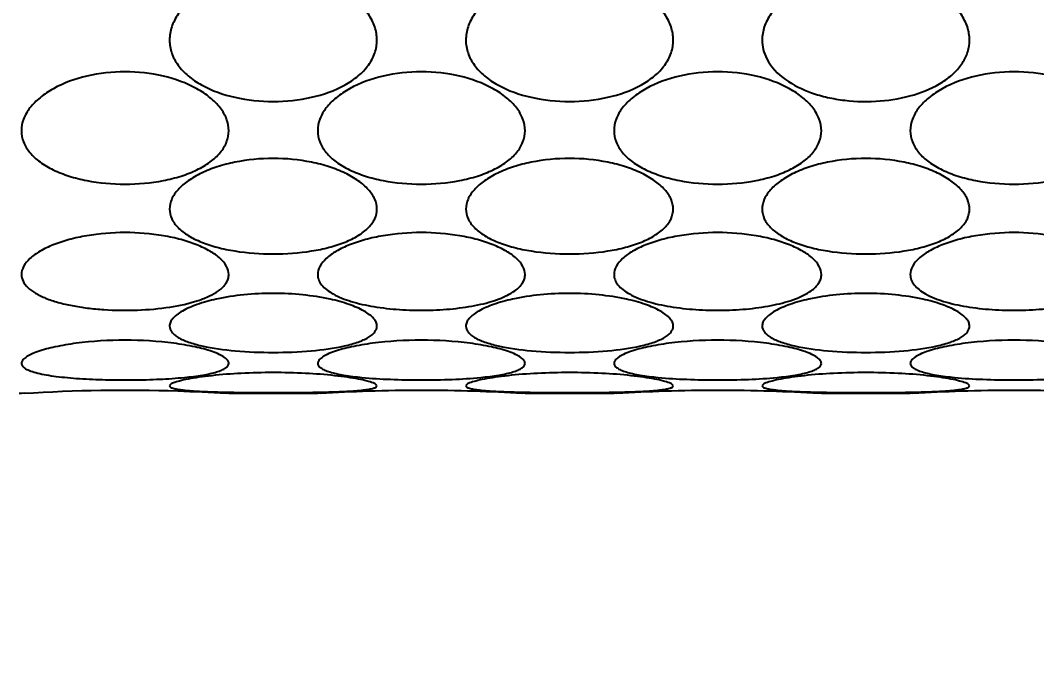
# Model space of a CAD drawing. Header units: inches. Extents: x 50354 to 53215, y -7830 to -6529.
# Drawn here: x 50824.3315 to 50824.7096, y -6815.6673 to -6815.4297 of the extents above; entities that cross this region are included whole.
import ezdxf

# ---------------------------------------------------------------- set-up
doc = ezdxf.new("R2010")
doc.units = ezdxf.units.IN
doc.header["$MEASUREMENT"] = 0
doc.header["$PDMODE"] = 2
doc.layers.add('FUNITURE', color=7, linetype='Continuous', lineweight=15, true_color=0x7d7673)
doc.layers.add('XR_ID 1F_FUR$0$A-SANI-FIX', color=134, linetype='Continuous')
doc.styles.get("Standard").update_dxf_attribs({"font": 'ARLRDBD.TTF', "height": 3})
doc.dimstyles.get("Standard").update_dxf_attribs({"dimtxt": 3, "dimasz": 4, "dimexe": 0, "dimexo": 0, "dimgap": 0, "dimtad": 0, "dimdec": 1, "dimzin": 3, "dimdsep": 46, "dimlunit": 4, "dimtxsty": 'Standard', "dimblk": 'OBLIQUE', "dimcen": 0, "dimclrd": 69, "dimclre": 251, "dimclrt": 7, "dimadec": 0, "dimazin": 0, "dimtfac": 0.65, "dimtdec": 1, "dimtofl": 0, "dimtmove": 0, "dimatfit": 3, "dimldrblk": 'OPEN30', "dimfxl": 1, "dimfrac": 1, "dimtolj": 1, "dimtzin": 0, "dimlwd": 15, "dimlwe": 5, "dimarcsym": 1})

# ---------------------------------------------------------------- blocks, each defined once
blk = doc.blocks.new('XR_ID 1F_FUR$0$XR_1F FURN$0$A$C698E198A')
at = {"linetype": 'Continuous'}
for p, q in [((-12.9984, -34.435), (-13, -34.4598)), ((-13, -34.4598), (-13, -35.3002)), ((-13, -35.3002), (-12.9984, -35.325)), ((-12.9984, -37.235), (-13, -37.2598)), ((-13, -37.2598), (-13, -38.1002)), ((-13, -38.1002), (-12.9984, -38.125)), ((-12.9984, -40.035), (-13, -40.0598)), ((-13, -40.0598), (-13, -40.9002)), ((-13, -40.9002), (-12.9984, -40.925)), ((-12.9984, -42.835), (-13, -42.8598)), ((-13, -42.8598), (-13, -42.88))]:
    blk.add_line(p, q, dxfattribs=at)
for centre, radius, start, end in [((-28.273, -33.48), 15.3043, 358.13614, 1.8696), ((-28.3138, -33.4788), 15.3452, 356.42731, 358.13655), ((-28.3254, -36.2818), 15.3568, 1.86982, 3.57203), ((-28.273, -36.28), 15.3043, 358.13614, 1.8696), ((-28.3138, -36.2788), 15.3452, 356.42731, 358.13655), ((-28.3254, -39.0818), 15.3568, 1.86982, 3.57203), ((-28.273, -39.08), 15.3043, 358.13614, 1.8696), ((-28.3138, -39.0788), 15.3452, 356.42731, 358.13655), ((-28.3254, -41.8818), 15.3568, 1.86982, 3.57203), ((-28.28, -41.8801), 15.3113, 356.42442, 1.8692)]:
    blk.add_arc(centre, radius, start, end, dxfattribs=at)
for points, knots in [([(-11.8761, -32.5002), (-11.8499, -32.5002), (-11.7918, -32.5181), (-11.7175, -32.5833), (-11.6501, -32.6804), (-11.5912, -32.806), (-11.5429, -32.9545), (-11.4943, -33.1802), (-11.4708, -33.48), (-11.4943, -33.7798), (-11.5429, -34.0055), (-11.5912, -34.154), (-11.6501, -34.2796), (-11.7175, -34.3767), (-11.7918, -34.4419), (-11.8499, -34.4598), (-11.8761, -34.4598)], [0, 0, 0, 0, 0.034965, 0.077478, 0.129946, 0.191999, 0.262052, 0.338123, 0.499998, 0.661873, 0.737945, 0.808, 0.870054, 0.922523, 0.965035, 1, 1, 1, 1]), ([(-10.5172, -34.4598), (-10.5535, -34.4598), (-10.6291, -34.4448), (-10.7311, -34.3808), (-10.8193, -34.2825), (-10.8926, -34.1558), (-10.9503, -34.0065), (-11.0066, -33.7807), (-11.0331, -33.48), (-11.0066, -33.1793), (-10.9503, -32.9535), (-10.8926, -32.8042), (-10.8193, -32.6775), (-10.7311, -32.5792), (-10.6291, -32.5152), (-10.5535, -32.5002), (-10.5172, -32.5002)], [0, 0, 0, 0, 0.045372, 0.093928, 0.148271, 0.20922, 0.276239, 0.348114, 0.500002, 0.65189, 0.723764, 0.790783, 0.851731, 0.906073, 0.954628, 1, 1, 1, 1]), ([(-10.5172, -32.5002), (-10.4803, -32.5002), (-10.4024, -32.5158), (-10.2954, -32.5792), (-10.1987, -32.6769), (-10.0836, -32.8517), (-9.9869, -33.1234), (-9.9481, -33.4794), (-9.9867, -33.8356), (-10.0832, -34.1075), (-10.1983, -34.2826), (-10.2951, -34.3805), (-10.4023, -34.4441), (-10.4803, -34.4598), (-10.5172, -34.4598)], [0, 0, 0, 0, 0.045325, 0.094979, 0.15068, 0.212543, 0.350671, 0.499755, 0.648875, 0.787118, 0.849076, 0.904873, 0.954631, 1, 1, 1, 1]), ([(-12.0604, -34.315), (-12.0904, -34.2615), (-12.1388, -34.1343), (-12.185, -33.9227), (-12.2113, -33.6837), (-12.2176, -33.4327), (-12.2038, -33.1845), (-12.1699, -32.9538), (-12.1166, -32.7562), (-12.0623, -32.6413), (-12.0292, -32.5961)], [0, 0, 0, 0, 0.10395, 0.228487, 0.366625, 0.510839, 0.653655, 0.787569, 0.905128, 1, 1, 1, 1]), ([(-12.6049, -32.6574), (-12.5865, -32.71), (-12.5556, -32.8296), (-12.5101, -33.1035), (-12.4889, -33.48), (-12.5101, -33.8564), (-12.5555, -34.1303), (-12.5865, -34.2499), (-12.6048, -34.3025)], [0, 0, 0, 0, 0.100368, 0.222072, 0.499986, 0.777907, 0.899621, 1, 1, 1, 1]), ([(-12.8491, -34.0418), (-12.8579, -33.9524), (-12.8694, -33.7654), (-12.8747, -33.4807), (-12.8694, -33.1959), (-12.858, -33.0088), (-12.8492, -32.9194)], [0, 0, 0, 0, 0.239734, 0.499899, 0.760114, 1, 1, 1, 1]), ([(-12.9679, -34.0294), (-12.9659, -34.0109), (-12.9615, -33.9787), (-12.9542, -33.9418), (-12.9466, -33.9199), (-12.9409, -33.9078), (-12.9336, -33.9002), (-12.9288, -33.9002)], [0, 0, 0, 0, 0.401908, 0.701539, 0.811757, 0.896092, 1, 1, 1, 1]), ([(-12.9288, -33.9002), (-12.9234, -33.9002), (-12.9107, -33.9131), (-12.9051, -33.9267), (-12.9013, -33.936)], [0, 0, 0, 0, 0.347255, 1, 1, 1, 1]), ([(-12.5504, -34.2057), (-12.5406, -34.1627), (-12.5198, -34.0859), (-12.4831, -33.9988), (-12.4481, -33.9474), (-12.4219, -33.9208), (-12.3937, -33.9041), (-12.3734, -33.9002), (-12.3637, -33.9002)], [0, 0, 0, 0, 0.349245, 0.630114, 0.743606, 0.840326, 0.923707, 1, 1, 1, 1]), ([(-12.3637, -33.9002), (-12.3516, -33.9002), (-12.325, -33.9067), (-12.2885, -33.932), (-12.2533, -33.9712), (-12.2049, -34.0467), (-12.1529, -34.1713), (-12.1232, -34.281), (-12.1098, -34.3418)], [0, 0, 0, 0, 0.068375, 0.148578, 0.246055, 0.362615, 0.650483, 1, 1, 1, 1]), ([(-11.2583, -35.8598), (-11.2893, -35.8598), (-11.3554, -35.844), (-11.4412, -35.7789), (-11.5145, -35.6807), (-11.5752, -35.5545), (-11.6229, -35.4056), (-11.6696, -35.1796), (-11.6912, -34.88), (-11.6696, -34.5804), (-11.6229, -34.3544), (-11.5752, -34.2055), (-11.5145, -34.0793), (-11.4412, -33.9811), (-11.3554, -33.916), (-11.2893, -33.9002), (-11.2583, -33.9002)], [0, 0, 0, 0, 0.040443, 0.085413, 0.13809, 0.199102, 0.267542, 0.341798, 0.500002, 0.658205, 0.73246, 0.800899, 0.86191, 0.914587, 0.959557, 1, 1, 1, 1]), ([(-11.2583, -33.9002), (-11.2266, -33.9002), (-11.1584, -33.9167), (-11.0669, -33.981), (-10.9844, -34.0786), (-10.913, -34.2046), (-10.8548, -34.3536), (-10.7967, -34.5791), (-10.7685, -34.88), (-10.7967, -35.181), (-10.8548, -35.4064), (-10.913, -35.5554), (-10.9844, -35.6814), (-11.0669, -35.779), (-11.1584, -35.8433), (-11.2266, -35.8598), (-11.2583, -35.8598)], [0, 0, 0, 0, 0.040538, 0.086791, 0.140875, 0.202752, 0.271258, 0.3448, 0.500002, 0.655203, 0.728744, 0.797249, 0.859124, 0.913209, 0.959461, 1, 1, 1, 1]), ([(-9.8368, -35.8164), (-9.9944, -35.7357), (-10.1289, -35.5118), (-10.2053, -35.2405), (-10.2421, -35.0236), (-10.2469, -34.7471), (-10.1916, -34.4304), (-10.0915, -34.194), (-9.9778, -34.046), (-9.8819, -33.964), (-9.7749, -33.912), (-9.6983, -33.9002), (-9.6609, -33.9002)], [0, 0, 0, 0, 0.230958, 0.299885, 0.371245, 0.516696, 0.658511, 0.788136, 0.846652, 0.900706, 0.951217, 1, 1, 1, 1]), ([(-9.6609, -33.9002), (-9.6191, -33.9002), (-9.5322, -33.9152), (-9.411, -33.978), (-9.3014, -34.0755), (-9.1721, -34.2492), (-9.0625, -34.5213), (-9.0187, -34.88), (-9.0625, -35.2387), (-9.1721, -35.5108), (-9.3014, -35.6845), (-9.411, -35.782), (-9.5322, -35.8448), (-9.6191, -35.8598), (-9.6609, -35.8598)], [0, 0, 0, 0, 0.049365, 0.101995, 0.159209, 0.221173, 0.356257, 0.500001, 0.643746, 0.778828, 0.840791, 0.898004, 0.950635, 1, 1, 1, 1]), ([(-12.9013, -33.936), (-12.8936, -33.9547), (-12.8801, -34.001), (-12.8627, -34.0819), (-12.8462, -34.1837), (-12.8256, -34.3503), (-12.808, -34.5843), (-12.8007, -34.88), (-12.808, -35.1757), (-12.8256, -35.4097), (-12.8462, -35.5763), (-12.8627, -35.6781), (-12.8801, -35.759), (-12.8936, -35.8053), (-12.9013, -35.824)], [0, 0, 0, 0, 0.031746, 0.075753, 0.130448, 0.194012, 0.34024, 0.500003, 0.659766, 0.805992, 0.869554, 0.924248, 0.968254, 1, 1, 1, 1]), ([(-12.9869, -34.3808), (-12.9853, -34.3151), (-12.9814, -34.1978), (-12.9737, -34.0807), (-12.9679, -34.0294)], [0, 0, 0, 0, 0.560169, 1, 1, 1, 1]), ([(-12.7159, -34.4598), (-12.7238, -34.4598), (-12.7419, -34.4529), (-12.7628, -34.4283), (-12.7818, -34.3916), (-12.799, -34.3423), (-12.8145, -34.2814), (-12.8337, -34.1803), (-12.8435, -34.0989), (-12.8491, -34.0418)], [0, 0, 0, 0, 0.051938, 0.118849, 0.208602, 0.323036, 0.461504, 0.622134, 1, 1, 1, 1]), ([(-12.5505, -35.5539), (-12.5741, -35.4505), (-12.6038, -35.2257), (-12.6176, -34.8797), (-12.6038, -34.5338), (-12.574, -34.309), (-12.5504, -34.2057)], [0, 0, 0, 0, 0.23461, 0.500046, 0.765459, 1, 1, 1, 1]), ([(-12.9869, -35.378), (-12.991, -35.2118), (-12.9929, -34.8793), (-12.991, -34.5469), (-12.9869, -34.3808)], [0, 0, 0, 0, 0.500087, 1, 1, 1, 1]), ([(-12.6048, -34.3025), (-12.6128, -34.3253), (-12.6284, -34.3655), (-12.6557, -34.4157), (-12.6829, -34.4491), (-12.7061, -34.4598), (-12.7159, -34.4598)], [0, 0, 0, 0, 0.360851, 0.644967, 0.852372, 1, 1, 1, 1]), ([(-12.1098, -34.3418), (-12.091, -34.4271), (-12.0638, -34.6061), (-12.0504, -34.8799), (-12.0638, -35.1537), (-12.0909, -35.3327), (-12.1097, -35.418)], [0, 0, 0, 0, 0.241927, 0.499987, 0.758053, 1, 1, 1, 1]), ([(-11.8761, -34.4598), (-11.8931, -34.4598), (-11.929, -34.4528), (-11.9783, -34.4227), (-12.0232, -34.3755), (-12.0483, -34.3366), (-12.0604, -34.315)], [0, 0, 0, 0, 0.208603, 0.43564, 0.69689, 1, 1, 1, 1]), ([(-12.8492, -35.7194), (-12.8436, -35.6621), (-12.8338, -35.5806), (-12.8146, -35.4792), (-12.7991, -35.418), (-12.7819, -35.3686), (-12.7629, -35.3318), (-12.7419, -35.3071), (-12.7238, -35.3002), (-12.7159, -35.3002)], [0, 0, 0, 0, 0.377864, 0.538515, 0.677008, 0.791463, 0.881221, 0.94811, 1, 1, 1, 1]), ([(-12.7159, -35.3002), (-12.7061, -35.3002), (-12.6829, -35.3109), (-12.6557, -35.3443), (-12.6284, -35.3945), (-12.6128, -35.4347), (-12.6049, -35.4574)], [0, 0, 0, 0, 0.147642, 0.355049, 0.63916, 1, 1, 1, 1]), ([(-12.0292, -35.3961), (-12.0092, -35.3686), (-11.975, -35.3318), (-11.9182, -35.3046), (-11.8898, -35.3002), (-11.8761, -35.3002)], [0, 0, 0, 0, 0.546591, 0.779569, 1, 1, 1, 1]), ([(-11.8761, -35.3002), (-11.8499, -35.3002), (-11.7918, -35.3181), (-11.7175, -35.3833), (-11.6501, -35.4804), (-11.5912, -35.606), (-11.5429, -35.7545), (-11.4943, -35.9802), (-11.4708, -36.28), (-11.4943, -36.5798), (-11.5429, -36.8055), (-11.5912, -36.954), (-11.6501, -37.0796), (-11.7175, -37.1767), (-11.7918, -37.2419), (-11.8499, -37.2598), (-11.8761, -37.2598)], [0, 0, 0, 0, 0.034965, 0.077478, 0.129946, 0.191999, 0.262052, 0.338123, 0.499998, 0.661873, 0.737945, 0.808, 0.870054, 0.922523, 0.965035, 1, 1, 1, 1]), ([(-10.5172, -37.2598), (-10.5535, -37.2598), (-10.6291, -37.2448), (-10.7311, -37.1808), (-10.8193, -37.0825), (-10.8926, -36.9558), (-10.9503, -36.8065), (-11.0066, -36.5807), (-11.0331, -36.28), (-11.0066, -35.9793), (-10.9503, -35.7535), (-10.8926, -35.6042), (-10.8193, -35.4775), (-10.7311, -35.3792), (-10.6291, -35.3152), (-10.5535, -35.3002), (-10.5172, -35.3002)], [0, 0, 0, 0, 0.045372, 0.093928, 0.148271, 0.20922, 0.276239, 0.348114, 0.500002, 0.65189, 0.723764, 0.790783, 0.851731, 0.906073, 0.954628, 1, 1, 1, 1]), ([(-10.5172, -35.3002), (-10.4803, -35.3002), (-10.4024, -35.3158), (-10.2954, -35.3792), (-10.1987, -35.4769), (-10.0836, -35.6517), (-9.9869, -35.9234), (-9.9481, -36.2794), (-9.9867, -36.6356), (-10.0832, -36.9075), (-10.1983, -37.0826), (-10.2951, -37.1805), (-10.4023, -37.2441), (-10.4803, -37.2598), (-10.5172, -37.2598)], [0, 0, 0, 0, 0.045325, 0.094979, 0.15068, 0.212543, 0.350671, 0.499755, 0.648875, 0.787118, 0.849076, 0.904873, 0.954631, 1, 1, 1, 1]), ([(-12.9679, -35.7307), (-12.9738, -35.6793), (-12.9814, -35.5617), (-12.9853, -35.444), (-12.9869, -35.378)], [0, 0, 0, 0, 0.43969, 1, 1, 1, 1]), ([(-12.1097, -35.418), (-12.1231, -35.4788), (-12.1529, -35.5885), (-12.2049, -35.7133), (-12.2533, -35.7887), (-12.2885, -35.828), (-12.325, -35.8533), (-12.3516, -35.8598), (-12.3637, -35.8598)], [0, 0, 0, 0, 0.349516, 0.637392, 0.753955, 0.851433, 0.931632, 1, 1, 1, 1]), ([(-12.0604, -37.115), (-12.0904, -37.0615), (-12.1388, -36.9343), (-12.185, -36.7227), (-12.2113, -36.4837), (-12.2176, -36.2327), (-12.2038, -35.9845), (-12.1699, -35.7538), (-12.1166, -35.5562), (-12.0623, -35.4413), (-12.0292, -35.3961)], [0, 0, 0, 0, 0.10395, 0.228487, 0.366625, 0.510839, 0.653655, 0.787569, 0.905128, 1, 1, 1, 1]), ([(-12.6049, -35.4574), (-12.5865, -35.51), (-12.5556, -35.6296), (-12.5101, -35.9035), (-12.4889, -36.28), (-12.5101, -36.6564), (-12.5555, -36.9303), (-12.5865, -37.0499), (-12.6048, -37.1025)], [0, 0, 0, 0, 0.100368, 0.222072, 0.499986, 0.777907, 0.899621, 1, 1, 1, 1]), ([(-12.3637, -35.8598), (-12.3734, -35.8598), (-12.3937, -35.8559), (-12.4219, -35.8391), (-12.4481, -35.8125), (-12.4831, -35.761), (-12.5199, -35.6738), (-12.5407, -35.5969), (-12.5505, -35.5539)], [0, 0, 0, 0, 0.076266, 0.159626, 0.256338, 0.369832, 0.650724, 1, 1, 1, 1]), ([(-12.8491, -36.8418), (-12.8579, -36.7524), (-12.8694, -36.5654), (-12.8747, -36.2807), (-12.8694, -35.9959), (-12.858, -35.8088), (-12.8492, -35.7194)], [0, 0, 0, 0, 0.239734, 0.499899, 0.760114, 1, 1, 1, 1]), ([(-12.9288, -35.8598), (-12.9336, -35.8598), (-12.9409, -35.8522), (-12.9466, -35.8401), (-12.9541, -35.8183), (-12.9615, -35.7814), (-12.9658, -35.7492), (-12.9679, -35.7307)], [0, 0, 0, 0, 0.10394, 0.188277, 0.298492, 0.598106, 1, 1, 1, 1]), ([(-9.6609, -35.8598), (-9.691, -35.8598), (-9.752, -35.8523), (-9.8094, -35.8304), (-9.8368, -35.8164)], [0, 0, 0, 0, 0.494586, 1, 1, 1, 1]), ([(-12.9013, -35.824), (-12.9051, -35.8333), (-12.9107, -35.8469), (-12.9234, -35.8598), (-12.9288, -35.8598)], [0, 0, 0, 0, 0.65274, 1, 1, 1, 1]), ([(-12.9679, -36.8294), (-12.9659, -36.8109), (-12.9615, -36.7787), (-12.9542, -36.7418), (-12.9466, -36.7199), (-12.9409, -36.7078), (-12.9336, -36.7002), (-12.9288, -36.7002)], [0, 0, 0, 0, 0.401908, 0.701539, 0.811757, 0.896092, 1, 1, 1, 1]), ([(-12.9288, -36.7002), (-12.9234, -36.7002), (-12.9107, -36.7131), (-12.9051, -36.7267), (-12.9013, -36.736)], [0, 0, 0, 0, 0.347255, 1, 1, 1, 1]), ([(-12.9013, -36.736), (-12.8936, -36.7547), (-12.8801, -36.801), (-12.8627, -36.8819), (-12.8462, -36.9837), (-12.8256, -37.1503), (-12.808, -37.3843), (-12.8007, -37.68), (-12.808, -37.9757), (-12.8256, -38.2097), (-12.8462, -38.3763), (-12.8627, -38.4781), (-12.8801, -38.559), (-12.8936, -38.6053), (-12.9013, -38.624)], [0, 0, 0, 0, 0.031746, 0.075753, 0.130448, 0.194012, 0.34024, 0.500003, 0.659766, 0.805992, 0.869554, 0.924248, 0.968254, 1, 1, 1, 1]), ([(-12.5504, -37.0057), (-12.5406, -36.9627), (-12.5198, -36.8859), (-12.4831, -36.7988), (-12.4481, -36.7474), (-12.4219, -36.7208), (-12.3937, -36.7041), (-12.3734, -36.7002), (-12.3637, -36.7002)], [0, 0, 0, 0, 0.349245, 0.630114, 0.743606, 0.840326, 0.923707, 1, 1, 1, 1]), ([(-12.3637, -36.7002), (-12.3516, -36.7002), (-12.325, -36.7067), (-12.2885, -36.732), (-12.2533, -36.7712), (-12.2049, -36.8467), (-12.1529, -36.9713), (-12.1232, -37.081), (-12.1098, -37.1418)], [0, 0, 0, 0, 0.068375, 0.148578, 0.246055, 0.362615, 0.650483, 1, 1, 1, 1]), ([(-11.2583, -38.6598), (-11.2893, -38.6598), (-11.3554, -38.644), (-11.4412, -38.5789), (-11.5145, -38.4807), (-11.5752, -38.3545), (-11.6229, -38.2056), (-11.6696, -37.9796), (-11.6912, -37.68), (-11.6696, -37.3804), (-11.6229, -37.1544), (-11.5752, -37.0055), (-11.5145, -36.8793), (-11.4412, -36.7811), (-11.3554, -36.716), (-11.2893, -36.7002), (-11.2583, -36.7002)], [0, 0, 0, 0, 0.040443, 0.085413, 0.13809, 0.199102, 0.267542, 0.341798, 0.500002, 0.658205, 0.73246, 0.800899, 0.86191, 0.914587, 0.959557, 1, 1, 1, 1]), ([(-11.2583, -36.7002), (-11.2266, -36.7002), (-11.1584, -36.7167), (-11.0669, -36.781), (-10.9844, -36.8786), (-10.913, -37.0046), (-10.8548, -37.1536), (-10.7967, -37.3791), (-10.7685, -37.68), (-10.7967, -37.981), (-10.8548, -38.2064), (-10.913, -38.3554), (-10.9844, -38.4814), (-11.0669, -38.579), (-11.1584, -38.6433), (-11.2266, -38.6598), (-11.2583, -38.6598)], [0, 0, 0, 0, 0.040538, 0.086791, 0.140875, 0.202752, 0.271258, 0.3448, 0.500002, 0.655203, 0.728744, 0.797249, 0.859124, 0.913209, 0.959461, 1, 1, 1, 1]), ([(-9.6609, -38.6598), (-9.7021, -38.6598), (-9.7868, -38.6453), (-9.9034, -38.5823), (-10.0054, -38.4841), (-10.1227, -38.3089), (-10.2174, -38.0359), (-10.2541, -37.68), (-10.2174, -37.3241), (-10.1227, -37.0511), (-10.0054, -36.8759), (-9.9034, -36.7777), (-9.7868, -36.7147), (-9.7021, -36.7002), (-9.6609, -36.7002)], [0, 0, 0, 0, 0.049573, 0.101307, 0.157294, 0.218355, 0.353731, 0.500001, 0.646272, 0.781646, 0.842706, 0.898693, 0.950427, 1, 1, 1, 1]), ([(-9.6609, -36.7002), (-9.6191, -36.7002), (-9.5322, -36.7152), (-9.411, -36.778), (-9.3014, -36.8755), (-9.1721, -37.0492), (-9.0625, -37.3213), (-9.0187, -37.68), (-9.0625, -38.0387), (-9.1721, -38.3108), (-9.3014, -38.4845), (-9.411, -38.582), (-9.5322, -38.6448), (-9.6191, -38.6598), (-9.6609, -38.6598)], [0, 0, 0, 0, 0.049365, 0.101995, 0.159209, 0.221173, 0.356257, 0.500001, 0.643746, 0.778828, 0.840791, 0.898004, 0.950635, 1, 1, 1, 1]), ([(-12.9869, -37.1808), (-12.9853, -37.1151), (-12.9814, -36.9978), (-12.9737, -36.8807), (-12.9679, -36.8294)], [0, 0, 0, 0, 0.560169, 1, 1, 1, 1]), ([(-12.7159, -37.2598), (-12.7238, -37.2598), (-12.7419, -37.2529), (-12.7628, -37.2283), (-12.7818, -37.1916), (-12.799, -37.1423), (-12.8145, -37.0814), (-12.8337, -36.9803), (-12.8435, -36.8989), (-12.8491, -36.8418)], [0, 0, 0, 0, 0.051938, 0.118849, 0.208602, 0.323036, 0.461504, 0.622134, 1, 1, 1, 1]), ([(-12.5505, -38.3539), (-12.5741, -38.2505), (-12.6038, -38.0257), (-12.6176, -37.6797), (-12.6038, -37.3338), (-12.574, -37.109), (-12.5504, -37.0057)], [0, 0, 0, 0, 0.23461, 0.500046, 0.765459, 1, 1, 1, 1]), ([(-12.6048, -37.1025), (-12.6128, -37.1253), (-12.6284, -37.1655), (-12.6557, -37.2157), (-12.6829, -37.2491), (-12.7061, -37.2598), (-12.7159, -37.2598)], [0, 0, 0, 0, 0.360851, 0.644967, 0.852372, 1, 1, 1, 1]), ([(-12.1098, -37.1418), (-12.091, -37.2271), (-12.0638, -37.4061), (-12.0504, -37.6799), (-12.0638, -37.9537), (-12.0909, -38.1327), (-12.1097, -38.218)], [0, 0, 0, 0, 0.241927, 0.499987, 0.758053, 1, 1, 1, 1]), ([(-11.8761, -37.2598), (-11.8931, -37.2598), (-11.929, -37.2528), (-11.9783, -37.2227), (-12.0232, -37.1755), (-12.0483, -37.1366), (-12.0604, -37.115)], [0, 0, 0, 0, 0.208603, 0.43564, 0.69689, 1, 1, 1, 1]), ([(-12.9869, -38.178), (-12.991, -38.0118), (-12.9929, -37.6793), (-12.991, -37.3469), (-12.9869, -37.1808)], [0, 0, 0, 0, 0.500087, 1, 1, 1, 1]), ([(-12.8492, -38.5194), (-12.8436, -38.4621), (-12.8338, -38.3806), (-12.8146, -38.2792), (-12.7991, -38.218), (-12.7819, -38.1686), (-12.7629, -38.1318), (-12.7419, -38.1071), (-12.7238, -38.1002), (-12.7159, -38.1002)], [0, 0, 0, 0, 0.377864, 0.538515, 0.677008, 0.791463, 0.881221, 0.94811, 1, 1, 1, 1]), ([(-12.7159, -38.1002), (-12.7061, -38.1002), (-12.6829, -38.1109), (-12.6557, -38.1443), (-12.6284, -38.1945), (-12.6128, -38.2347), (-12.6049, -38.2574)], [0, 0, 0, 0, 0.147642, 0.355049, 0.63916, 1, 1, 1, 1]), ([(-12.0292, -38.1961), (-12.0092, -38.1686), (-11.975, -38.1318), (-11.9182, -38.1046), (-11.8898, -38.1002), (-11.8761, -38.1002)], [0, 0, 0, 0, 0.546591, 0.779569, 1, 1, 1, 1]), ([(-11.8761, -38.1002), (-11.8499, -38.1002), (-11.7918, -38.1181), (-11.7175, -38.1833), (-11.6501, -38.2804), (-11.5912, -38.406), (-11.5429, -38.5545), (-11.4943, -38.7802), (-11.4708, -39.08), (-11.4943, -39.3798), (-11.5429, -39.6055), (-11.5912, -39.754), (-11.6501, -39.8796), (-11.7175, -39.9767), (-11.7918, -40.0419), (-11.8499, -40.0598), (-11.8761, -40.0598)], [0, 0, 0, 0, 0.034965, 0.077478, 0.129946, 0.191999, 0.262052, 0.338123, 0.499998, 0.661873, 0.737945, 0.808, 0.870054, 0.922523, 0.965035, 1, 1, 1, 1]), ([(-10.5172, -40.0598), (-10.5535, -40.0598), (-10.6291, -40.0448), (-10.7311, -39.9808), (-10.8193, -39.8825), (-10.8926, -39.7558), (-10.9503, -39.6065), (-11.0066, -39.3807), (-11.0331, -39.08), (-11.0066, -38.7793), (-10.9503, -38.5535), (-10.8926, -38.4042), (-10.8193, -38.2775), (-10.7311, -38.1792), (-10.6291, -38.1152), (-10.5535, -38.1002), (-10.5172, -38.1002)], [0, 0, 0, 0, 0.045372, 0.093928, 0.148271, 0.20922, 0.276239, 0.348114, 0.500002, 0.65189, 0.723764, 0.790783, 0.851731, 0.906073, 0.954628, 1, 1, 1, 1]), ([(-10.5172, -38.1002), (-10.4803, -38.1002), (-10.4024, -38.1158), (-10.2954, -38.1792), (-10.1987, -38.2769), (-10.0836, -38.4517), (-9.9869, -38.7234), (-9.9481, -39.0794), (-9.9867, -39.4356), (-10.0832, -39.7075), (-10.1983, -39.8826), (-10.2951, -39.9805), (-10.4023, -40.0441), (-10.4803, -40.0598), (-10.5172, -40.0598)], [0, 0, 0, 0, 0.045325, 0.094979, 0.15068, 0.212543, 0.350671, 0.499755, 0.648875, 0.787118, 0.849076, 0.904873, 0.954631, 1, 1, 1, 1]), ([(-12.9679, -38.5307), (-12.9738, -38.4793), (-12.9814, -38.3617), (-12.9853, -38.244), (-12.9869, -38.178)], [0, 0, 0, 0, 0.43969, 1, 1, 1, 1]), ([(-12.1097, -38.218), (-12.1231, -38.2788), (-12.1529, -38.3885), (-12.2049, -38.5133), (-12.2533, -38.5887), (-12.2885, -38.628), (-12.325, -38.6533), (-12.3516, -38.6598), (-12.3637, -38.6598)], [0, 0, 0, 0, 0.349516, 0.637392, 0.753955, 0.851433, 0.931632, 1, 1, 1, 1]), ([(-12.0604, -39.915), (-12.0904, -39.8615), (-12.1388, -39.7343), (-12.185, -39.5227), (-12.2113, -39.2837), (-12.2176, -39.0327), (-12.2038, -38.7845), (-12.1699, -38.5538), (-12.1166, -38.3562), (-12.0623, -38.2413), (-12.0292, -38.1961)], [0, 0, 0, 0, 0.10395, 0.228487, 0.366625, 0.510839, 0.653655, 0.787569, 0.905128, 1, 1, 1, 1]), ([(-12.6049, -38.2574), (-12.5865, -38.31), (-12.5556, -38.4296), (-12.5101, -38.7035), (-12.4889, -39.08), (-12.5101, -39.4564), (-12.5555, -39.7303), (-12.5865, -39.8499), (-12.6048, -39.9025)], [0, 0, 0, 0, 0.100368, 0.222072, 0.499986, 0.777907, 0.899621, 1, 1, 1, 1]), ([(-12.3637, -38.6598), (-12.3734, -38.6598), (-12.3937, -38.6559), (-12.4219, -38.6391), (-12.4481, -38.6125), (-12.4831, -38.561), (-12.5199, -38.4738), (-12.5407, -38.3969), (-12.5505, -38.3539)], [0, 0, 0, 0, 0.076266, 0.159626, 0.256338, 0.369832, 0.650724, 1, 1, 1, 1]), ([(-12.9288, -38.6598), (-12.9336, -38.6598), (-12.9409, -38.6522), (-12.9466, -38.6401), (-12.9541, -38.6183), (-12.9615, -38.5814), (-12.9658, -38.5492), (-12.9679, -38.5307)], [0, 0, 0, 0, 0.10394, 0.188277, 0.298492, 0.598106, 1, 1, 1, 1]), ([(-12.8491, -39.6418), (-12.8579, -39.5524), (-12.8694, -39.3654), (-12.8747, -39.0807), (-12.8694, -38.7959), (-12.858, -38.6088), (-12.8492, -38.5194)], [0, 0, 0, 0, 0.239734, 0.499899, 0.760114, 1, 1, 1, 1]), ([(-12.9013, -38.624), (-12.9051, -38.6333), (-12.9107, -38.6469), (-12.9234, -38.6598), (-12.9288, -38.6598)], [0, 0, 0, 0, 0.65274, 1, 1, 1, 1]), ([(-12.9679, -39.6294), (-12.9659, -39.6109), (-12.9615, -39.5787), (-12.9542, -39.5418), (-12.9466, -39.5199), (-12.9409, -39.5078), (-12.9336, -39.5002), (-12.9288, -39.5002)], [0, 0, 0, 0, 0.401908, 0.701539, 0.811757, 0.896092, 1, 1, 1, 1]), ([(-12.9288, -39.5002), (-12.9234, -39.5002), (-12.9107, -39.5131), (-12.9051, -39.5267), (-12.9013, -39.536)], [0, 0, 0, 0, 0.347255, 1, 1, 1, 1]), ([(-12.9013, -39.536), (-12.8936, -39.5547), (-12.8801, -39.601), (-12.8627, -39.6819), (-12.8462, -39.7837), (-12.8256, -39.9503), (-12.808, -40.1843), (-12.8007, -40.48), (-12.808, -40.7757), (-12.8256, -41.0097), (-12.8462, -41.1763), (-12.8627, -41.2781), (-12.8801, -41.359), (-12.8936, -41.4053), (-12.9013, -41.424)], [0, 0, 0, 0, 0.031746, 0.075753, 0.130448, 0.194012, 0.34024, 0.500003, 0.659766, 0.805992, 0.869554, 0.924248, 0.968254, 1, 1, 1, 1]), ([(-12.5504, -39.8057), (-12.5406, -39.7627), (-12.5198, -39.6859), (-12.4831, -39.5988), (-12.4481, -39.5474), (-12.4219, -39.5208), (-12.3937, -39.5041), (-12.3734, -39.5002), (-12.3637, -39.5002)], [0, 0, 0, 0, 0.349245, 0.630114, 0.743606, 0.840326, 0.923707, 1, 1, 1, 1]), ([(-12.3637, -39.5002), (-12.3516, -39.5002), (-12.325, -39.5067), (-12.2885, -39.532), (-12.2533, -39.5712), (-12.2049, -39.6467), (-12.1529, -39.7713), (-12.1232, -39.881), (-12.1098, -39.9418)], [0, 0, 0, 0, 0.068375, 0.148578, 0.246055, 0.362615, 0.650483, 1, 1, 1, 1]), ([(-11.2583, -41.4598), (-11.2893, -41.4598), (-11.3554, -41.444), (-11.4412, -41.3789), (-11.5145, -41.2807), (-11.5752, -41.1545), (-11.6229, -41.0056), (-11.6696, -40.7796), (-11.6912, -40.48), (-11.6696, -40.1804), (-11.6229, -39.9544), (-11.5752, -39.8055), (-11.5145, -39.6793), (-11.4412, -39.5811), (-11.3554, -39.516), (-11.2893, -39.5002), (-11.2583, -39.5002)], [0, 0, 0, 0, 0.040443, 0.085413, 0.13809, 0.199102, 0.267542, 0.341798, 0.500002, 0.658205, 0.73246, 0.800899, 0.86191, 0.914587, 0.959557, 1, 1, 1, 1]), ([(-11.2583, -39.5002), (-11.2266, -39.5002), (-11.1584, -39.5167), (-11.0669, -39.581), (-10.9844, -39.6786), (-10.913, -39.8046), (-10.8548, -39.9536), (-10.7967, -40.1791), (-10.7685, -40.48), (-10.7967, -40.781), (-10.8548, -41.0064), (-10.913, -41.1554), (-10.9844, -41.2814), (-11.0669, -41.379), (-11.1584, -41.4433), (-11.2266, -41.4598), (-11.2583, -41.4598)], [0, 0, 0, 0, 0.040538, 0.086791, 0.140875, 0.202752, 0.271258, 0.3448, 0.500002, 0.655203, 0.728744, 0.797249, 0.859124, 0.913209, 0.959461, 1, 1, 1, 1]), ([(-9.6609, -41.4598), (-9.7021, -41.4598), (-9.7868, -41.4453), (-9.9034, -41.3823), (-10.0054, -41.2841), (-10.1227, -41.1089), (-10.2174, -40.8359), (-10.2541, -40.48), (-10.2174, -40.1241), (-10.1227, -39.8511), (-10.0054, -39.6759), (-9.9034, -39.5777), (-9.7868, -39.5147), (-9.7021, -39.5002), (-9.6609, -39.5002)], [0, 0, 0, 0, 0.049573, 0.101307, 0.157294, 0.218355, 0.353731, 0.500001, 0.646272, 0.781646, 0.842706, 0.898693, 0.950427, 1, 1, 1, 1]), ([(-9.6609, -39.5002), (-9.6191, -39.5002), (-9.5322, -39.5152), (-9.411, -39.578), (-9.3014, -39.6755), (-9.1721, -39.8492), (-9.0625, -40.1213), (-9.0187, -40.48), (-9.0625, -40.8387), (-9.1721, -41.1108), (-9.3014, -41.2845), (-9.411, -41.382), (-9.5322, -41.4448), (-9.6191, -41.4598), (-9.6609, -41.4598)], [0, 0, 0, 0, 0.049365, 0.101995, 0.159209, 0.221173, 0.356257, 0.500001, 0.643746, 0.778828, 0.840791, 0.898004, 0.950635, 1, 1, 1, 1]), ([(-12.9869, -39.9808), (-12.9853, -39.9151), (-12.9814, -39.7978), (-12.9737, -39.6807), (-12.9679, -39.6294)], [0, 0, 0, 0, 0.560169, 1, 1, 1, 1]), ([(-12.7159, -40.0598), (-12.7238, -40.0598), (-12.7419, -40.0529), (-12.7628, -40.0283), (-12.7818, -39.9916), (-12.799, -39.9423), (-12.8145, -39.8814), (-12.8337, -39.7803), (-12.8435, -39.6989), (-12.8491, -39.6418)], [0, 0, 0, 0, 0.051938, 0.118849, 0.208602, 0.323036, 0.461504, 0.622134, 1, 1, 1, 1]), ([(-12.5505, -41.1539), (-12.5741, -41.0505), (-12.6038, -40.8257), (-12.6176, -40.4797), (-12.6038, -40.1338), (-12.574, -39.909), (-12.5504, -39.8057)], [0, 0, 0, 0, 0.23461, 0.500046, 0.765459, 1, 1, 1, 1]), ([(-12.6048, -39.9025), (-12.6128, -39.9253), (-12.6284, -39.9655), (-12.6557, -40.0157), (-12.6829, -40.0491), (-12.7061, -40.0598), (-12.7159, -40.0598)], [0, 0, 0, 0, 0.360851, 0.644967, 0.852372, 1, 1, 1, 1]), ([(-12.1098, -39.9418), (-12.091, -40.0271), (-12.0638, -40.2061), (-12.0504, -40.4799), (-12.0638, -40.7537), (-12.0909, -40.9327), (-12.1097, -41.018)], [0, 0, 0, 0, 0.241927, 0.499987, 0.758053, 1, 1, 1, 1]), ([(-11.8761, -40.0598), (-11.8931, -40.0598), (-11.929, -40.0528), (-11.9783, -40.0227), (-12.0232, -39.9755), (-12.0483, -39.9366), (-12.0604, -39.915)], [0, 0, 0, 0, 0.208603, 0.43564, 0.69689, 1, 1, 1, 1]), ([(-12.9869, -40.978), (-12.991, -40.8118), (-12.9929, -40.4793), (-12.991, -40.1469), (-12.9869, -39.9808)], [0, 0, 0, 0, 0.500087, 1, 1, 1, 1]), ([(-12.8492, -41.3194), (-12.8436, -41.2621), (-12.8338, -41.1806), (-12.8146, -41.0792), (-12.7991, -41.018), (-12.7819, -40.9686), (-12.7629, -40.9318), (-12.7419, -40.9071), (-12.7238, -40.9002), (-12.7159, -40.9002)], [0, 0, 0, 0, 0.377864, 0.538515, 0.677008, 0.791463, 0.881221, 0.94811, 1, 1, 1, 1]), ([(-12.7159, -40.9002), (-12.7061, -40.9002), (-12.6829, -40.9109), (-12.6557, -40.9443), (-12.6284, -40.9945), (-12.6128, -41.0347), (-12.6049, -41.0574)], [0, 0, 0, 0, 0.147642, 0.355049, 0.63916, 1, 1, 1, 1]), ([(-12.0292, -40.9961), (-12.0092, -40.9686), (-11.975, -40.9318), (-11.9182, -40.9046), (-11.8898, -40.9002), (-11.8761, -40.9002)], [0, 0, 0, 0, 0.546591, 0.779569, 1, 1, 1, 1]), ([(-11.8761, -40.9002), (-11.8499, -40.9002), (-11.7918, -40.9181), (-11.7175, -40.9833), (-11.6501, -41.0804), (-11.5912, -41.206), (-11.5429, -41.3545), (-11.4943, -41.5802), (-11.4708, -41.88), (-11.4943, -42.1798), (-11.5429, -42.4055), (-11.5912, -42.554), (-11.6501, -42.6796), (-11.7175, -42.7767), (-11.7918, -42.8419), (-11.8499, -42.8598), (-11.8761, -42.8598)], [0, 0, 0, 0, 0.034965, 0.077478, 0.129946, 0.191999, 0.262052, 0.338123, 0.499998, 0.661873, 0.737945, 0.808, 0.870054, 0.922523, 0.965035, 1, 1, 1, 1]), ([(-10.5172, -42.8598), (-10.5535, -42.8598), (-10.6291, -42.8448), (-10.7311, -42.7808), (-10.8193, -42.6825), (-10.8926, -42.5558), (-10.9503, -42.4065), (-11.0066, -42.1807), (-11.0331, -41.88), (-11.0066, -41.5793), (-10.9503, -41.3535), (-10.8926, -41.2042), (-10.8193, -41.0775), (-10.7311, -40.9792), (-10.6291, -40.9152), (-10.5535, -40.9002), (-10.5172, -40.9002)], [0, 0, 0, 0, 0.045372, 0.093928, 0.148271, 0.20922, 0.276239, 0.348114, 0.500002, 0.65189, 0.723764, 0.790783, 0.851731, 0.906073, 0.954628, 1, 1, 1, 1]), ([(-10.5172, -40.9002), (-10.4803, -40.9002), (-10.4024, -40.9158), (-10.2954, -40.9792), (-10.1987, -41.0769), (-10.0836, -41.2517), (-9.9869, -41.5234), (-9.9481, -41.8794), (-9.9867, -42.2356), (-10.0832, -42.5075), (-10.1983, -42.6826), (-10.2951, -42.7805), (-10.4023, -42.8441), (-10.4803, -42.8598), (-10.5172, -42.8598)], [0, 0, 0, 0, 0.045325, 0.094979, 0.15068, 0.212543, 0.350671, 0.499755, 0.648875, 0.787118, 0.849076, 0.904873, 0.954631, 1, 1, 1, 1]), ([(-12.9679, -41.3307), (-12.9738, -41.2793), (-12.9814, -41.1617), (-12.9853, -41.044), (-12.9869, -40.978)], [0, 0, 0, 0, 0.43969, 1, 1, 1, 1]), ([(-11.8761, -42.8598), (-11.8979, -42.8598), (-11.9451, -42.8476), (-12.0059, -42.7983), (-12.0588, -42.7237), (-12.1045, -42.6265), (-12.1426, -42.5099), (-12.1729, -42.3774), (-12.1952, -42.2328), (-12.2143, -42.0272), (-12.2177, -41.7664), (-12.1915, -41.4673), (-12.143, -41.2385), (-12.0843, -41.086), (-12.0488, -41.0229), (-12.0292, -40.9961)], [0, 0, 0, 0, 0.032485, 0.069572, 0.114374, 0.167673, 0.228874, 0.296751, 0.369811, 0.446469, 0.60416, 0.757223, 0.892938, 0.950613, 1, 1, 1, 1]), ([(-12.6049, -41.0574), (-12.5865, -41.11), (-12.5556, -41.2296), (-12.5101, -41.5035), (-12.4889, -41.88), (-12.5101, -42.2564), (-12.5555, -42.5303), (-12.5865, -42.6499), (-12.6048, -42.7025)], [0, 0, 0, 0, 0.100368, 0.222072, 0.499986, 0.777907, 0.899621, 1, 1, 1, 1]), ([(-12.1097, -41.018), (-12.1231, -41.0788), (-12.1529, -41.1885), (-12.2049, -41.3133), (-12.2533, -41.3887), (-12.2885, -41.428), (-12.325, -41.4533), (-12.3516, -41.4598), (-12.3637, -41.4598)], [0, 0, 0, 0, 0.349516, 0.637392, 0.753955, 0.851433, 0.931632, 1, 1, 1, 1]), ([(-12.3637, -41.4598), (-12.3734, -41.4598), (-12.3937, -41.4559), (-12.4219, -41.4391), (-12.4481, -41.4125), (-12.4831, -41.361), (-12.5199, -41.2738), (-12.5407, -41.1969), (-12.5505, -41.1539)], [0, 0, 0, 0, 0.076266, 0.159626, 0.256338, 0.369832, 0.650724, 1, 1, 1, 1]), ([(-12.9288, -41.4598), (-12.9336, -41.4598), (-12.9409, -41.4522), (-12.9466, -41.4401), (-12.9541, -41.4183), (-12.9615, -41.3814), (-12.9658, -41.3492), (-12.9679, -41.3307)], [0, 0, 0, 0, 0.10394, 0.188277, 0.298492, 0.598106, 1, 1, 1, 1]), ([(-12.7159, -42.8598), (-12.7253, -42.8598), (-12.7404, -42.8529), (-12.7557, -42.8367), (-12.7728, -42.8112), (-12.7914, -42.767), (-12.8102, -42.7013), (-12.8265, -42.6207), (-12.8402, -42.5269), (-12.8515, -42.4222), (-12.8636, -42.2668), (-12.8722, -42.0604), (-12.874, -41.8076), (-12.8675, -41.5592), (-12.8568, -41.397), (-12.8492, -41.3194)], [0, 0, 0, 0, 0.017753, 0.028906, 0.042214, 0.075962, 0.119378, 0.17179, 0.232152, 0.299242, 0.371792, 0.528178, 0.691425, 0.851943, 1, 1, 1, 1]), ([(-12.9013, -41.424), (-12.9051, -41.4333), (-12.9107, -41.4469), (-12.9234, -41.4598), (-12.9288, -41.4598)], [0, 0, 0, 0, 0.65274, 1, 1, 1, 1]), ([(-12.6048, -42.7025), (-12.6128, -42.7253), (-12.6284, -42.7655), (-12.6557, -42.8157), (-12.6829, -42.8491), (-12.7061, -42.8598), (-12.7159, -42.8598)], [0, 0, 0, 0, 0.360851, 0.644967, 0.852372, 1, 1, 1, 1])]:
    blk.add_open_spline(points, degree=3, knots=knots, dxfattribs=at)
blk = doc.blocks.new('_Oblique')
at = {"color": 0, "linetype": 'ByBlock', "lineweight": -2}
blk.add_line((-0.5, -0.5), (0.5, 0.5), dxfattribs=at)
blk = doc.blocks.new('*D171')
at = {"layer": 'Defpoints', "color": 0, "ltscale": 20, "transparency": 16777216}
for p in [(50810.20279, -6802.97013), (50826.01931, -6802.97013), (50826.01931, -6822.55013)]:
    blk.add_point(p, dxfattribs=at)
at = {"layer": 'FUNITURE', "color": 251, "lineweight": 5, "ltscale": 20, "transparency": 16777216}
for p, q in [((50826.01931, -6802.97013), (50810.20279, -6802.97013)), ((50826.01931, -6822.55013), (50810.20279, -6822.55013))]:
    blk.add_line(p, q, dxfattribs=at)
at = {"layer": 'FUNITURE', "color": 69, "lineweight": 15, "ltscale": 20, "transparency": 16777216}
for p, q in [((50810.20279, -6802.97013), (50810.20279, -6806.85404)), ((50810.20279, -6822.55013), (50810.20279, -6818.66621))]:
    blk.add_line(p, q, dxfattribs=at)
at = {"layer": 'FUNITURE', "color": 69, "lineweight": 15, "ltscale": 20, "transparency": 16777216, "xscale": 4, "yscale": 4, "zscale": 4}
for p, rotation in [((50810.20279, -6802.97013), 90), ((50810.20279, -6822.55013), 270)]:
    blk.add_blockref('_Oblique', p, dxfattribs=dict(at, rotation=rotation))
at = {"layer": 'FUNITURE', "color": 7, "ltscale": 20, "transparency": 16777216, "insert": (50810.20279, -6812.76013), "char_height": 3, "attachment_point": 5, "rotation": 90}
blk.add_mtext('\\A1;1\'-7{\\H0.65x;\\S1#2;}"', dxfattribs=at)
blk = doc.blocks.new('_Open30')
at = {"color": 0, "linetype": 'ByBlock', "lineweight": -2}
for p, q in [((-1, 0.267949), (0, 0)), ((0, 0), (-1, -0.267949)), ((0, 0), (-1, 0))]:
    blk.add_line(p, q, dxfattribs=at)

msp = doc.modelspace()

# ---------------------------------------------------------------- block references
at = {"layer": 'XR_ID 1F_FUR$0$A-SANI-FIX', "lineweight": 30, "xscale": -0.0393700787, "yscale": 0.0393700787, "zscale": 0.0393700787, "rotation": 270}
msp.add_blockref('XR_ID 1F_FUR$0$XR_1F FURN$0$A$C698E198A', (50826.01931, -6815.05674), dxfattribs=at)

# ---------------------------------------------------------------- dimensions: what is measured, and where the dimension line sits
at = {"layer": 'FUNITURE', "ltscale": 20}
dim = msp.add_linear_dim(base=(50810.20279, -6802.97013), p1=(50826.01931, -6822.55013), p2=(50826.01931, -6802.97013), angle=90, dimstyle='Standard', dxfattribs=at)
dim.commit()
dim.dimension.update_dxf_attribs({"geometry": '*D171', "text_midpoint": (50810.20279, -6812.76013)})

doc.saveas('drawing.dxf')
